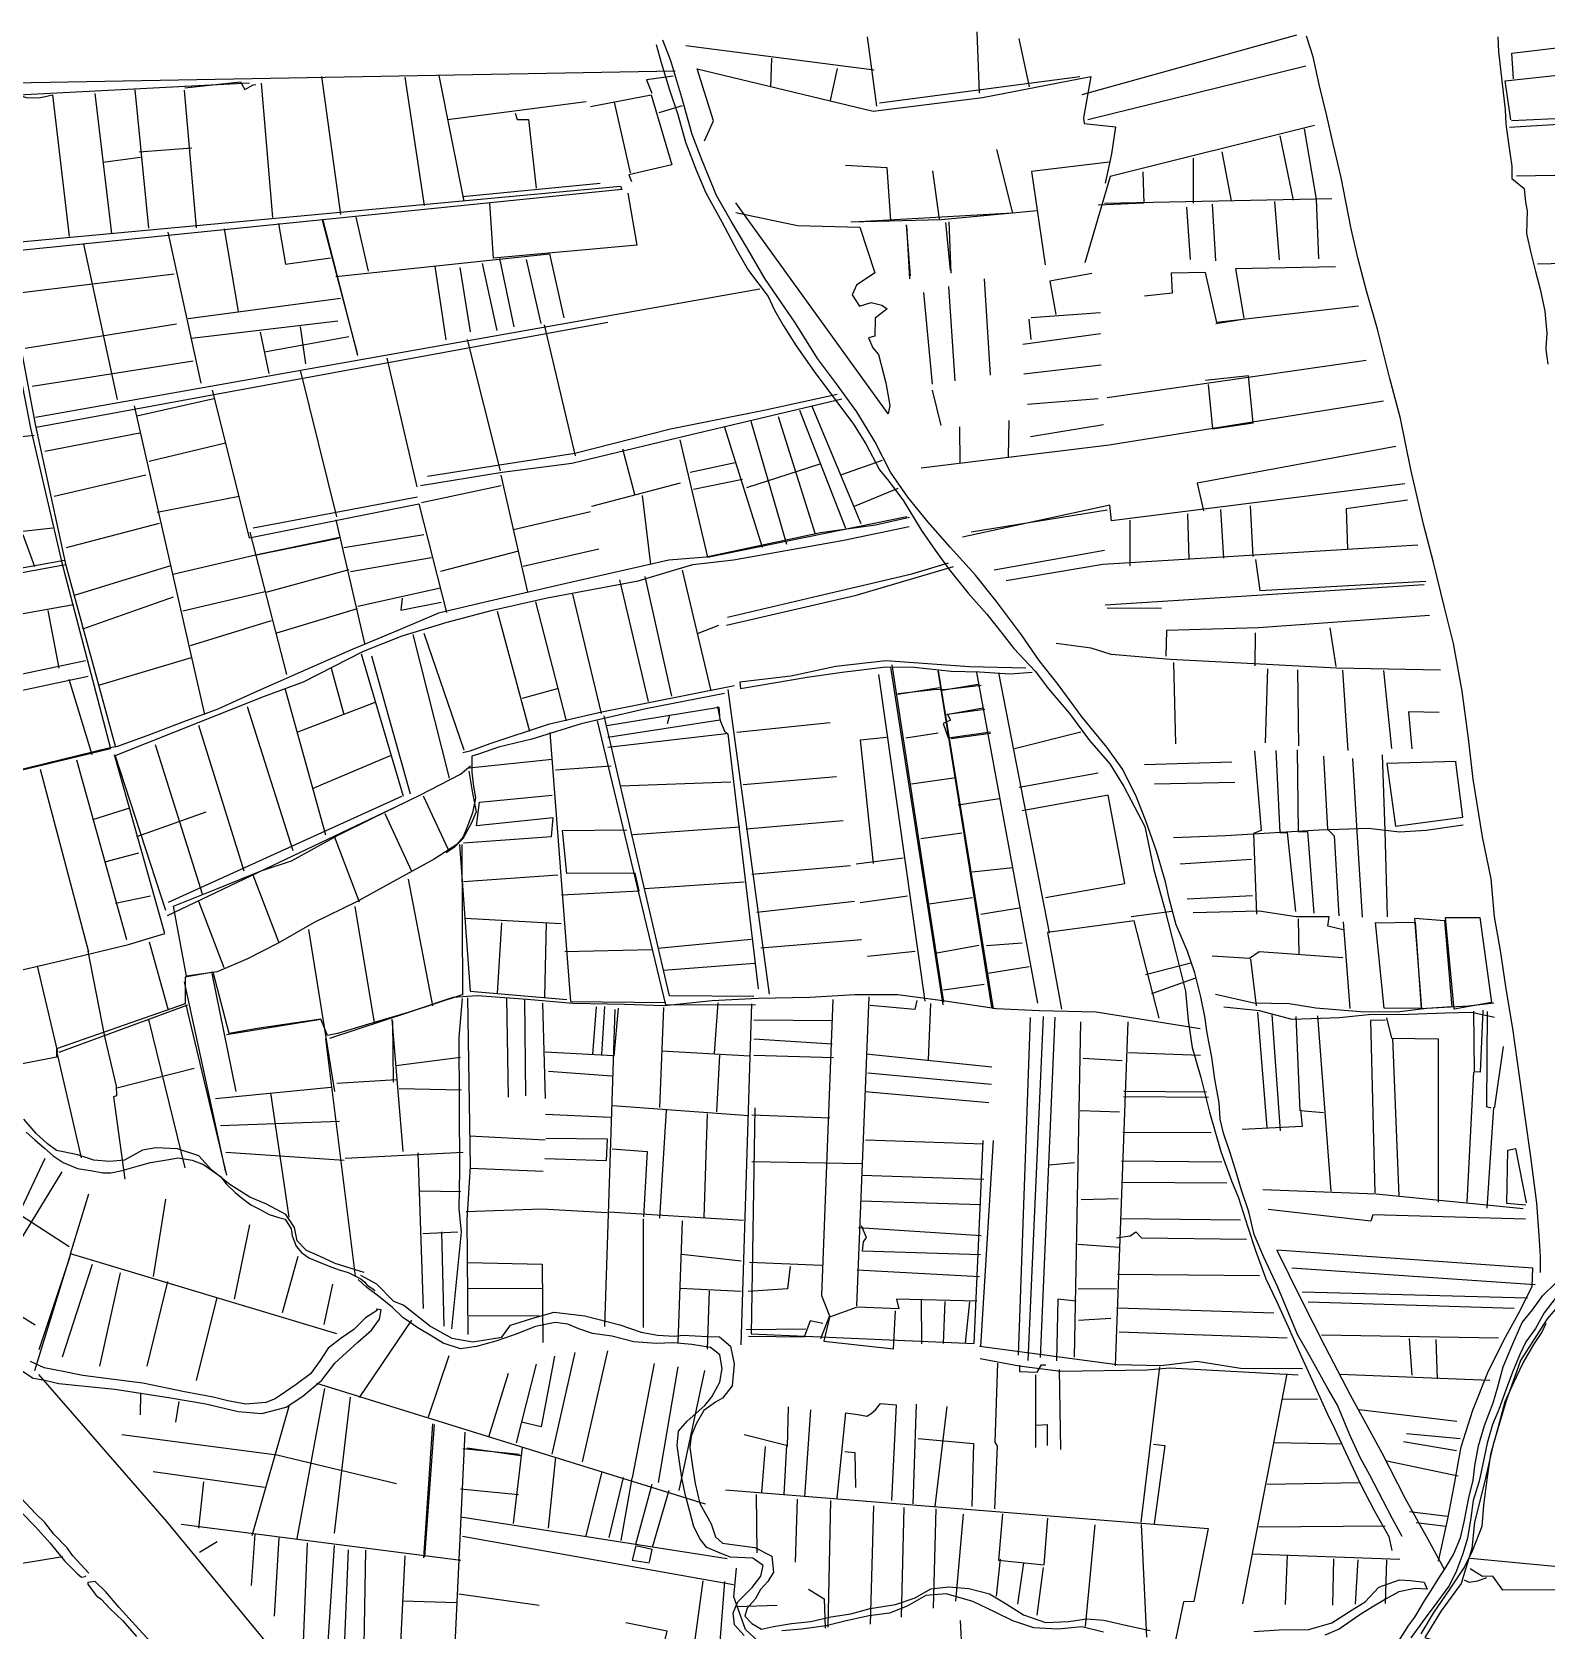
# Model space of a CAD drawing. Extents: x 633026 to 640041, y 824851 to 827423.
# Drawn here: x 635381 to 636969, y 825728 to 827403 of the extents above; entities that cross this region are included whole.
import ezdxf

# ---------------------------------------------------------------- set-up
doc = ezdxf.new("R2010")
doc.units = 0
doc.layers.get('0').update_dxf_attribs({"linetype": 'CONTINUOUS'})

msp = doc.modelspace()

# ---------------------------------------------------------------- linework, layer by layer
at = {"color": 1}
for points in [[(636256.97, 827397.88), (636266.69, 827325.35)], [(636372.07, 827402.99), (636374.49, 827338.69)], [(636416.02, 827396.15), (636426.81, 827345.46)], [(636707.05, 827399.54), (636482.03, 827336.96)], [(636962.82, 826102.76), (636962.82, 826119.41), (636961.4, 826141.88), (636959.16, 826175.14), (636952.67, 826223.87), (636946.72, 826265.63), (636941.24, 826305.82), (636934.03, 826358.36), (636926.95, 826400.11), (636920.8, 826440.07), (636914.71, 826475.3), (636911.04, 826515.29), (636902.13, 826559.26), (636892.34, 826619.64), (636887.28, 826662.31), (636880.78, 826711.94), (636871.57, 826761.98), (636862.3, 826799.65), (636850.65, 826846.73), (636840.23, 826886.86), (636827.1, 826944.27), (636816.05, 826997.66), (636804.92, 827039.58), (636791.86, 827091.59), (636780.31, 827131.7), (636771.78, 827164.88), (636764.38, 827196.72), (636754, 827250.57), (636745.44, 827285.78), (636738.75, 827315.16), (636730.9, 827347.89), (636724.67, 827376.83), (636717.63, 827398.55)], [(636918.29, 827397.83), (636918.94, 827382.31), (636925.82, 827321.45), (636926.47, 827306.61), (636929.44, 827285.95), (636932.9, 827262.16), (636932.85, 827249.33), (636945.58, 827238.93), (636947.12, 827224.55), (636949.04, 827215.58), (636948.23, 827191.73), (636952.77, 827171.54), (636957.75, 827151.81), (636962.49, 827133.43), (636967.3, 827110.33), (636969.4, 827087.18), (636968.48, 827071.43), (636968.5, 827070.08), (636970.73, 827054.59)], [(636264.4, 827362.88), (636066.79, 827388.39)], [(636934.61, 827353.95), (636932.91, 827380.92), (636985.46, 827387.02)], [(636086.32, 827289), (636095.72, 827309.82), (636078.8, 827364.48), (636263.39, 827320.13), (636377.92, 827334.46), (636491.45, 827356.21), (636483.7, 827313.14), (636484.45, 827307.08), (636517.34, 827303.69), (636512.99, 827275.29), (636506.65, 827244.39)], [(636156.71, 827375.63), (636155.54, 827345.03)], [(636225.68, 827364.85), (636218.26, 827331.01)], [(636716.7, 827367.05), (636488.23, 827310.73)], [(636055.53, 827361.94), (634917.39, 827341.22)], [(635218.74, 827329.28), (635609.27, 827349.7)], [(635541.73, 827344.28), (635600.1, 827350.66), (635604.48, 827342.7), (635613.33, 827347.54), (635616.22, 827348.04)], [(635621.56, 827349.24), (635633.61, 827208.59)], [(635684.84, 827356.15), (635704.99, 827211.62)], [(635772.13, 827355.44), (635792.55, 827221.18)], [(635807.82, 827357.4), (635834, 827225.7)], [(636053.61, 827356.77), (636025.77, 827352.94), (636031.37, 827338.97)], [(636479.76, 827355.83), (636269.8, 827328.31)], [(636931.81, 827310.95), (636925.87, 827351.81), (636987.19, 827358.47)], [(637531.44, 827349.23), (637454.59, 827343.49), (637394.14, 827338.87), (637316.43, 827329.52), (637311.31, 827325.86), (637167.7, 827316.31), (637104.8, 827309.64), (637034.03, 827303.08), (637010.43, 827301.87), (636993.27, 827306.59), (636930.34, 827302.84)], [(637584.39, 827359.83), (637434.05, 827348.62), (637341.87, 827345.38), (637231.4, 827330.2), (637169.39, 827324.44), (637058.67, 827311.28), (637040.91, 827310.82), (637013.03, 827309.55), (636993.64, 827312.67), (636932.5, 827309.84)], [(635366.6, 827183.63), (635353.03, 827335.19), (635365.71, 827337.42), (635375.14, 827334.24), (635388.99, 827334.03), (635403, 827337.18), (635420.54, 827188.58)], [(635447.18, 827338.39), (635464.91, 827191.81)], [(635489.3, 827342.25), (635503.44, 827197.17)], [(635541.09, 827342.04), (635553.65, 827197.82)], [(635817.1, 827311.35), (635962.32, 827330.18)], [(635966.88, 827324.68), (636030.51, 827337.17), (636052.11, 827263.66), (636007.2, 827253.05), (636010, 827246.18)], [(635991.58, 827329.35), (636008.5, 827255.31)], [(635887.98, 827317.95), (635889.88, 827311.06), (635901.93, 827311.27), (635909.88, 827239.3)], [(636038.87, 827318.57), (636063.52, 827325.92)], [(636726.07, 827304.87), (636511.73, 827251.43), (636485.26, 827160.88)], [(636715.09, 827301.35), (636727.76, 827227.73), (636730.16, 827165.23)], [(635493.78, 827277.37), (635548.84, 827281.68)], [(636392.59, 827279.77), (636409.21, 827212.96), (636248.5, 827204.09)], [(636689.77, 827294.26), (636703.71, 827226.52)], [(635455.8, 827266.44), (635495.22, 827271.81)], [(636234.22, 827263.29), (636277.67, 827260.94), (636281.55, 827205.2)], [(636510.63, 827266.48), (636429.33, 827256.64), (636443.45, 827158.75)], [(636598.75, 827270.79), (636598.7, 827223.56)], [(636628.81, 827277.26), (636638.71, 827225.88)], [(636325.4, 827257.52), (636332.37, 827206.77)], [(636546.08, 827256.38), (636547.19, 827223.55), (636499.31, 827221.35)], [(637593.78, 827244.78), (637451.77, 827250.11), (637395.02, 827255.43), (637313.32, 827259.08), (637198.8, 827260.27), (637057.85, 827253.91), (636937.54, 827251.87)], [(637551.02, 827246.47), (637548.85, 827172.43), (637496.48, 827169.27), (637493.99, 827153.49), (637314.34, 827164.39), (637126.35, 827160.11), (637032.08, 827161.34), (636959.9, 827159.71)], [(635977, 827244.04), (635832.8, 827230.15)], [(636006.19, 827233.84), (636015.62, 827179.53), (635865.4, 827165.75), (635861.27, 827223.5)], [(636119.26, 827213.63), (636183.77, 827200.09), (636249.25, 827198.48), (636264.95, 827150.55), (636245.78, 827137.47), (636241.19, 827127.51), (636248.99, 827115.47), (636261.31, 827119.46), (636272.37, 827116.68), (636277.82, 827112.93), (636265.36, 827102.87), (636264.93, 827083.96), (636258.43, 827082.53), (636262.84, 827071.79), (636269.01, 827064.9), (636276.37, 827035.3), (636280.73, 827011.52), (636278.82, 827002.72), (636119.12, 827223.98)], [(636435.27, 827215.55), (636334.63, 827205.9), (636239.96, 827203.53)], [(636743.95, 827227.95), (636505.8, 827223.23)], [(636591.78, 827219.42), (636595.65, 827164.58)], [(636618.73, 827222.47), (636621.99, 827163.13)], [(636683.93, 827225.36), (636688.78, 827164.24)], [(635582.91, 827196.77), (635597.6, 827109.96)], [(635639.97, 827202.23), (635647.19, 827159.49), (635694.4, 827166.12)], [(635722.49, 827065.48), (635686.12, 827205.71)], [(635686.34, 827205.72), (635722.52, 827063.7)], [(635720.89, 827209), (635733.93, 827152.3)], [(636298.03, 827200.7), (636302.11, 827147.21)], [(636298.27, 827200.02), (636301.47, 827144.28)], [(636338.94, 827203.26), (636344.09, 827153.39)], [(636342.75, 827203.98), (636344.81, 827150.25)], [(635435.41, 827180.58), (635470.62, 827017.56)], [(635558.72, 827034.95), (635524.05, 827193.07)], [(635343.34, 827173.62), (635379.84, 826987.63), (635412.66, 826846.45), (635463.6, 826652)], [(635469.16, 826652.99), (635417.4, 826843.63), (635384.91, 826991.74), (635350.92, 827174.42)], [(635699.87, 827146.57), (635923.81, 827170.34), (635938.82, 827103.41)], [(635871.44, 827165.41), (635886.52, 827093.79)], [(635899.58, 827164.34), (635914.81, 827097.41)], [(635530.61, 827149.2), (635359.09, 827128.13)], [(635803.71, 827157.53), (635815.32, 827080.27)], [(635830.08, 827155.98), (635840.85, 827088.53)], [(635853.22, 827160.18), (635868.73, 827090.13)], [(636492.6, 827149.73), (636448.62, 827141.72), (636454.93, 827106.94)], [(636772.21, 827115.4), (636623.52, 827098.59), (636611.81, 827150.85), (636575.6, 827150.15), (636576.77, 827129.24), (636547.57, 827126.16)], [(636747.82, 827156.69), (636643.24, 827154.86), (636651.8, 827103.01)], [(635385.22, 826999.11), (636144.34, 827133.55)], [(636316.06, 827129.85), (636324.98, 827033.7)], [(636342.07, 827136.27), (636348.78, 827037.16)], [(636379.76, 827144.19), (636385.81, 827043.27)], [(635704.96, 827123.67), (635545.05, 827102.13)], [(635532.87, 827096.56), (635374.37, 827071.03)], [(635385.85, 826988.85), (635985.11, 827098.86)], [(635702.02, 827099.95), (635548.76, 827081.66)], [(635662.61, 827094.13), (635668.21, 827054.94)], [(635918.18, 827096.13), (635950.94, 826958.74)], [(636426.42, 827102.07), (636428.73, 827080.5)], [(636501.47, 827108.68), (636428.88, 827103.45)], [(636622.41, 827097.45), (636653.16, 827102.36)], [(635620.75, 827088.27), (635629.53, 827045.11)], [(635713.7, 827083.41), (635625.13, 827067.36)], [(635837.64, 827080.66), (635872.19, 826942.86)], [(636501.76, 827086.64), (636420.25, 827075.44)], [(635753.38, 827061.11), (635784.97, 826926.16)], [(635550.28, 827058.02), (635381.54, 827031.19)], [(635662.51, 827048.59), (635700.69, 826894.78)], [(636502.42, 827053.81), (636421.11, 827044.19)], [(636780.15, 827058.59), (636508.72, 827019.47)], [(635570.24, 827027.34), (635609.1, 826872.64), (635786.84, 826908.33), (635816.06, 826794.54)], [(636325.28, 827027.63), (636334.09, 826990.63)], [(636614.48, 827033.47), (636619.14, 826986.96), (636661.79, 826993.38), (636656.88, 827042.35), (636611.5, 827037.48)], [(635488.6, 827010.96), (635562.1, 826687.43)], [(635571.96, 827018.44), (635491.24, 827000.29)], [(636230.51, 827018.08), (636059.11, 826977.37), (635947.28, 826950.64), (635874.45, 826941.11), (635788.53, 826927.11)], [(635796.16, 826937.29), (635869.41, 826948.84), (635950.44, 826961.63), (636050.68, 826986.82), (636150.34, 827006.86), (636225.51, 827023.35)], [(636198.94, 827010.83), (636250.42, 826887.83)], [(636798.26, 827015.87), (636510.72, 826969.79), (636313.54, 826945.59)], [(636499.28, 827018.45), (636425.13, 827012.3)], [(636134.92, 826994.98), (636172.44, 826865.94)], [(636163.63, 826999.95), (636202.39, 826876.51)], [(636186.06, 827006.59), (636234.43, 826882.87)], [(636405.56, 826995.84), (636404.94, 826957.6)], [(635383.77, 826979.89), (634975.57, 826935.72)], [(635494.46, 826982.26), (635395, 826963.12)], [(636107.11, 826989.59), (636146.82, 826862.81)], [(636353.68, 826989.09), (636354.19, 826950.85)], [(636504.81, 826991.3), (636428.05, 826978.6)], [(635584.38, 826972), (635504.35, 826952.74)], [(636000.59, 826966.08), (636013.03, 826918.52)], [(636060.48, 826975.38), (636089.41, 826852.44), (636298.73, 826894.93)], [(636811.04, 826968.35), (636602.8, 826929.84), (636609.7, 826901.14)], [(636118.72, 826951.17), (636071.34, 826941.19)], [(636207.36, 826950.04), (636130.34, 826925.03)], [(636272.71, 826953.63), (636229, 826938.36)], [(635500.8, 826938.4), (635404.75, 826915.96)], [(635873.35, 826927.25), (635789.73, 826909.27)], [(635872.94, 826938.41), (635900.97, 826815.89)], [(636061.05, 826930.07), (635967.94, 826905.46)], [(636126.16, 826933.89), (636075, 826923.4)], [(636820.77, 826929.34), (636513.12, 826890.64), (636511.55, 826906.82), (636356.79, 826873.28)], [(635598.52, 826915.99), (635512.64, 826899.31)], [(635785.6, 826915.45), (635613.16, 826882.98)], [(636021.09, 826917.1), (636029.94, 826844.7)], [(636289.07, 826924.45), (636243.41, 826905.57)], [(636823.47, 826912.28), (636759.04, 826903.11), (636760.49, 826860.84)], [(636301.21, 826894.08), (636265.63, 826886.09), (636207.95, 826877.94), (636088.29, 826852.42), (636049.06, 826849.28), (635946.11, 826826.05), (635856.5, 826805.29), (635807.59, 826793.73), (635765.05, 826775.57), (635717.18, 826755.54), (635662.89, 826732.05), (635614.6, 826710.67), (635576.07, 826693.03), (635540.35, 826679.91), (635504.43, 826666.11), (635470.93, 826653.92), (635463.37, 826652.45), (635109.04, 826565.91)], [(635966.92, 826899.86), (635886.21, 826881.26)], [(636508.7, 826901.6), (636366.16, 826878.58)], [(636592.65, 826897.99), (636594.18, 826850.1)], [(636627.23, 826902.49), (636630.6, 826851.48)], [(636658.67, 826906.28), (636661.4, 826853.01)], [(635403.1, 826882.67), (635371.68, 826879.44), (634952.43, 826829.05)], [(635514.85, 826887.74), (635417.08, 826862.15)], [(635469.75, 826644.97), (635625.16, 826706.83), (635666.2, 826721.84), (635729.04, 826753.96), (635769.38, 826770.07), (635816.69, 826784.29), (635864.24, 826796.95), (635921.39, 826809.77), (636017.07, 826827.51), (636074.14, 826844.58), (636116.69, 826849.79), (636232.64, 826870.33), (636301.15, 826884.48)], [(635609.66, 826878.68), (635648.21, 826729.34)], [(635699.85, 826891.41), (635730.02, 826761.79)], [(636532.45, 826891.12), (636532.41, 826843.21)], [(635371.96, 826876.1), (635383.93, 826842.6)], [(635704.19, 826872.96), (635615.89, 826854.45), (635529.18, 826834.19)], [(635702.87, 826872.04), (635616.78, 826854.69)], [(635792.32, 826875.83), (635708.4, 826862.09)], [(635975.63, 826860.95), (635896.25, 826842.82)], [(636834.44, 826864.96), (636504.05, 826844.63), (636402.6, 826827.77)], [(635416.49, 826844.51), (634981.68, 826764.38)], [(635415.52, 826848.95), (634982.68, 826771.32)], [(635526.57, 826843.3), (635425.76, 826812.3)], [(635800.33, 826851.64), (635715.31, 826836.99)], [(635891.51, 826858.81), (635809.51, 826837.29)], [(636110.6, 826789.63), (636205.75, 826812.05), (636303.8, 826834.96), (636342.22, 826846.57)], [(636505.65, 826859.5), (636390.08, 826838.86)], [(636664.14, 826849.89), (636668.61, 826817.56), (636842.59, 826827.28)], [(635713.49, 826839.19), (635626.39, 826815.57)], [(635997.4, 826828.73), (636027.31, 826701.12)], [(636023.91, 826832.32), (636051.77, 826706.68)], [(636062.86, 826838.8), (636092.97, 826712.31)], [(636346.98, 826842.19), (636244.15, 826811.82), (636109.41, 826780.9)], [(635529.37, 826810.53), (635434.41, 826776.96)], [(635625.71, 826816.01), (635539.45, 826795.97)], [(635809.81, 826820.11), (635723.09, 826800.74)], [(635769.37, 826809.36), (635768.25, 826796.84), (635810.29, 826805.38)], [(635947.89, 826813.58), (635978.19, 826688.43)], [(636841.06, 826823.44), (636506.41, 826802.15)], [(635425.04, 826802.46), (635009.32, 826728.25)], [(635397.91, 826796.41), (635409.45, 826736.11)], [(635722.46, 826798.27), (635637.85, 826772.69)], [(635868.94, 826795.91), (635902.84, 826670.15)], [(635909.4, 826805.77), (635941.49, 826680.87)], [(636565.39, 826798.66), (636508.7, 826798.81)], [(635632.27, 826785.54), (635547.23, 826759.5)], [(636101.15, 826780.98), (636078.75, 826772.11)], [(636846.66, 826791.12), (636667.33, 826778.41), (636570.64, 826775.56), (636570.1, 826748.78)], [(636742.01, 826778.49), (636748.39, 826737.86)], [(635780.75, 826771.38), (635818.64, 826620.91)], [(635792.33, 826772.7), (635833.98, 826650.42)], [(636857.99, 826733.91), (636748.87, 826736.07), (636662.43, 826740.55), (636575.09, 826745.25), (636512.94, 826750.28), (636491.71, 826756.97), (636455.2, 826761.89)], [(636663.8, 826773.19), (636663.36, 826738.54)], [(635437.67, 826743.75), (635043.99, 826660.77)], [(635548.34, 826747.02), (635452.18, 826718.11)], [(635726.63, 826751.02), (635770.53, 826601.99)], [(635737.38, 826748.97), (635777.85, 826604.35)], [(636423.39, 826735.92), (636364.43, 826737.57), (636276.37, 826743.63), (636224.23, 826737.81), (636177.08, 826727.84), (636138.32, 826723.14), (636123.62, 826721.32), (636124.18, 826714.86), (636194.06, 826726.79), (636230.81, 826731.9), (636276.7, 826737.61), (636306.4, 826737.01), (636345.09, 826732.99), (636374.57, 826732.17), (636406.97, 826730.05), (636429.94, 826731.79)], [(635440.41, 826727.5), (635058.08, 826646.06)], [(635694.97, 826736.18), (635708.32, 826687.52)], [(636268.8, 826729.43), (636317.41, 826386.94)], [(636281.39, 826737.02), (636336.45, 826383.03)], [(636282.69, 826739.72), (636337.07, 826385.95)], [(636331.02, 826733.2), (636387.39, 826380.57)], [(636331.24, 826733.42), (636389.2, 826379.04)], [(636371.68, 826731.67), (636435.54, 826384.76)], [(636448.09, 826458.65), (636395.12, 826731.19)], [(636578.06, 826742.14), (636580.08, 826656.69)], [(636676.67, 826735.34), (636674.32, 826657.71), (636674.1, 826657.7)], [(636707.95, 826734.18), (636709.23, 826654.57)], [(636755.19, 826734.13), (636761.03, 826649.85)], [(636798.39, 826733.57), (636806.66, 826652.03)], [(635419.92, 826724.47), (635444.29, 826645.64)], [(636107.53, 826709.43), (636024.99, 826693.49), (635957.17, 826677.79), (635905.44, 826661.49), (635870.54, 826653.29), (635849.46, 826646), (635842.35, 826643.87), (635842.65, 826626.91), (635843.75, 826614.87), (635846.24, 826599.74), (635843.39, 826584.28), (635837.19, 826568.55), (635833.56, 826559.11), (635826.77, 826551.4), (635814.86, 826543.38), (635803.15, 826536.03), (635780.6, 826523.59), (635721.56, 826491.08), (635677.07, 826469.32), (635639.5, 826447.68), (635607.19, 826431.27), (635575.5, 826417.77), (635543.44, 826413.19), (635529.66, 826486.62), (635575.1, 826504.83), (635621.66, 826523.5), (635653.4, 826534.09), (635701.6, 826560.83), (635739, 826579.34), (635787.92, 826602.96), (635830.62, 826625.14), (635840.97, 826633.58)], [(635646.45, 826715.02), (635689.09, 826561.28)], [(636117.88, 826717.65), (635978.84, 826690), (635922.58, 826677.19), (635861.32, 826656.7), (635840.25, 826648.97), (635833.13, 826647.5)], [(635895.54, 826704.62), (635932.42, 826714.87)], [(636110.8, 826713.73), (636154.32, 826394.37)], [(636289.01, 826709.69), (636330.02, 826713.98), (636338.06, 826713.67), (636376.37, 826718.36)], [(636332.67, 826715.37), (636289.03, 826708.58)], [(636335.61, 826713.18), (636373.23, 826719.2)], [(635607.05, 826695.8), (635654.99, 826544.84)], [(635741.8, 826700.38), (635659.08, 826668.81)], [(635983.99, 826675.81), (636101.53, 826695.04), (636102.65, 826681.67), (635985.11, 826663.32)], [(636100.17, 826695.91), (636102.89, 826681.23), (636107.32, 826670.14), (636110.94, 826667.3), (636142.83, 826399.97)], [(636380.39, 826692.76), (636341.19, 826687.39), (636344.42, 826681.42), (636336.67, 826677.93), (636342.06, 826663.07), (636386.38, 826669.2)], [(636340.3, 826687.37), (636378.35, 826694.51)], [(635555.82, 826676.38), (635603.57, 826523.63)], [(635973.86, 826680.76), (636045.57, 826383.32), (636139.77, 826383.62)], [(636138.06, 826392.08), (636049.87, 826392.55), (635981.13, 826686.25)], [(636049.66, 826686.77), (636047.14, 826677.8)], [(636218.34, 826678.77), (636120.29, 826668.58)], [(636856.55, 826689.58), (636824.6, 826690.28), (636828.04, 826651.41)], [(635924.29, 826668.74), (635945.95, 826386.5), (636045.75, 826385.56)], [(636109.16, 826667.27), (635985.06, 826652.83)], [(636263.77, 826531.34), (636250.13, 826660.8), (636277.31, 826663.73)], [(636331.26, 826668.02), (636297.42, 826662.74)], [(636345.2, 826662.45), (636386.4, 826668.08)], [(636411.46, 826652), (636481.03, 826669.51)], [(635463.83, 826651.56), (635106.15, 826565.19)], [(635187.18, 826386.23), (635274.67, 826399.8), (635346.52, 826414.23), (635415.67, 826430.39), (635482.58, 826446.51), (635520.55, 826458.11), (635467.74, 826645.16)], [(635468.4, 826645.39), (635521.47, 826482.46)], [(635510.63, 826656.17), (635559.79, 826499.65)], [(635756.85, 826644.17), (635675.29, 826609.71)], [(636663.18, 826649.46), (636670.13, 826565.87), (636662.08, 826562.84), (636664.99, 826478.31)], [(636685.45, 826649.75), (636689.51, 826563.66), (636697.38, 826563.98), (636706.12, 826481.1)], [(636707.71, 826650.5), (636708.83, 826565.04), (636718.51, 826564.71), (636725.26, 826479.1)], [(636735.24, 826643.89), (636739.4, 826567.24), (636746.46, 826560.36), (636751.39, 826476.3)], [(636796.85, 826645.15), (636799.7, 826565.56), (636802.02, 826475.39)], [(635390.09, 826630.19), (635440.75, 826438.64)], [(635428.09, 826640), (635480.49, 826451.61)], [(635839.5, 826627.97), (635843.25, 826605.04), (635846.94, 826585.46), (635842.23, 826574), (635833.15, 826557.09), (635823.93, 826548), (635815.54, 826542.5)], [(635926.57, 826640.43), (635839.89, 826631.1)], [(635988.53, 826633.47), (635930.11, 826629.33)], [(636499.2, 826625.85), (636416.19, 826611.01)], [(636639.27, 826637.67), (636547.76, 826634.67)], [(636765.64, 826641.36), (636770.47, 826564.95), (636775.93, 826475.04)], [(636874.55, 826638.08), (636801.7, 826636.22), (636810.89, 826570.43), (636881.39, 826579.91), (636874.11, 826637.62)], [(636114.06, 826616.68), (635998.49, 826612.44)], [(636224.91, 826622.18), (636126.83, 826613.78)], [(636349.94, 826621.01), (636303.4, 826614.62)], [(636642.48, 826616.35), (636558.15, 826614.56)], [(635523.58, 826476.92), (635771.54, 826595.09)], [(635768.75, 826601.51), (635524.01, 826490.54)], [(635791.51, 826602.36), (635817.71, 826546.11)], [(635833.89, 826553.09), (635925.97, 826559.6), (635927.64, 826579.28), (635847.41, 826570.96), (635850.55, 826595.79), (635926.78, 826602.93)], [(636352.44, 826592.93), (636395.41, 826599.48)], [(636444.1, 826495.63), (636527.11, 826510.47), (636509.65, 826602.81), (636419.52, 826586.51)], [(635445.25, 826577.57), (635484.11, 826589.63)], [(635563.66, 826584.99), (635490.89, 826559.39)], [(635751.2, 826583.79), (635779.26, 826523.34)], [(636231.96, 826576.1), (636130.1, 826567.18)], [(635698.26, 826559.88), (635724.46, 826491.13)], [(635936.41, 826498.62), (636018.04, 826502.72), (636013.92, 826521.18), (635942.05, 826520.82), (635937.69, 826566.06), (636004.87, 826566.78)], [(636123.59, 826569.3), (636011.21, 826561.54)], [(636356.31, 826563.08), (636313.1, 826557.2)], [(636881.73, 826571.37), (636842.89, 826565.9), (636815.02, 826564.19), (636782.58, 826568.03), (636730.86, 826566.23), (636632.64, 826560.43), (636578.01, 826558.14)], [(635457.86, 826532.92), (635493.41, 826542.47)], [(635829.45, 826551.23), (635840.61, 826397.61), (635942.12, 826388.66)], [(635832.13, 826551.27), (635832.88, 826393.23)], [(636239.48, 826528.9), (636136.06, 826519.73)], [(636245.47, 826531.02), (636294.7, 826537.23)], [(636367.06, 826522.64), (636409.62, 826526.96)], [(636659.74, 826535.6), (636585.12, 826530.79)], [(635613.02, 826519.55), (635639.92, 826449.25)], [(635775.84, 826514.8), (635801.15, 826381.97)], [(635932.7, 826519.09), (635833.71, 826512.01)], [(636128.16, 826511.78), (636023.58, 826504.83)], [(635469.1, 826489.81), (635505.8, 826497.59)], [(635556.13, 826491.99), (635582.57, 826422.36)], [(636243.7, 826491.47), (636141.44, 826480.09)], [(636249.53, 826490.46), (636299.41, 826497.58)], [(636367.53, 826495.42), (636321.89, 826488.59)], [(636660.92, 826497.37), (636592.58, 826494)], [(635719.86, 826486.36), (635740.29, 826364.16)], [(636376.09, 826478.38), (636416.16, 826484.88)], [(636533.74, 826475.77), (636576.5, 826481.42)], [(636757.44, 826461.3), (636740.06, 826465.57), (636741.28, 826475.49), (636706.64, 826475.26), (636668.1, 826481.5), (636598.84, 826479.46)], [(636899.2, 826474.87), (636911.62, 826385.73), (636872.35, 826378.47), (636863.21, 826474.85), (636899.2, 826474.65)], [(635671.39, 826462.08), (635698.46, 826292.45)], [(635835.49, 826474.09), (635936.27, 826468.26)], [(635873.74, 826469.18), (635869.01, 826394.98)], [(635920.4, 826469.32), (635918.86, 826391.16)], [(636563.05, 826369.35), (636536.94, 826471.36), (636446.08, 826458.83), (636460.87, 826378.73)], [(636708.69, 826473.48), (636709.63, 826436.38)], [(636755.98, 826470.06), (636763.02, 826379.5)], [(636789.05, 826469.14), (636831.56, 826469.93), (636837.93, 826379.36), (636799.01, 826379.75), (636789.72, 826469.6)], [(636831.28, 826473.98), (636862.13, 826471.68), (636870.07, 826381.14), (636838.61, 826378.92), (636831.28, 826473.53)], [(635504.41, 826449.35), (635523.72, 826379.14)], [(635940.12, 826439.08), (636031.17, 826441.11)], [(636135.24, 826451.63), (636037.4, 826442.11)], [(636251.1, 826451.42), (636145.66, 826442.66)], [(636374.21, 826445.53), (636329.92, 826437.39)], [(636382.02, 826445.44), (636419.48, 826448.1)], [(635386.98, 826424.09), (635407.98, 826333.59)], [(635439.85, 826439.29), (635457, 826351.86)], [(636138.8, 826426.47), (636043.6, 826419.23)], [(636257.42, 826434.34), (636307.34, 826439.45)], [(636548.64, 826415.08), (636596.2, 826427.29)], [(636755.8, 826432.49), (636667.76, 826438.75), (636657.96, 826431.65), (636618.56, 826434.28)], [(636658.87, 826430.99), (636664.69, 826382.03)], [(636606.11, 826358.04), (636497.09, 826375.34), (636437.46, 826376.98), (636392.56, 826378.88), (636338.84, 826386.87), (636289.16, 826393.59), (636244.07, 826393.48), (636196.79, 826390.87), (636142.56, 826389.92), (636094.61, 826387.3), (636044.03, 826381.96), (636002.71, 826383.47), (635948.44, 826384.53), (635900.37, 826388.83), (635848.51, 826392.61), (635822.65, 826390.82), (635776.93, 826375.52), (635734.06, 826362.94), (635701.86, 826353.22), (635691.19, 826351.03), (635684.19, 826368.1), (635617.39, 826358.45), (635588.24, 826353.25), (635571.49, 826417.25), (635541.89, 826412.27), (635541.93, 826384.37), (635407.03, 826336.93), (635407.18, 826328.45), (635362.46, 826319.41)], [(635569.95, 826416.11), (635595.1, 826292.43)], [(636383.42, 826416.22), (636426.83, 826423.23)], [(636555.24, 826394.88), (636601.61, 826411.32)], [(635541.09, 826407.13), (635584.3, 826207.64)], [(635693.69, 826348.17), (635832.86, 826393.9)], [(635837.83, 826390.64), (635840.69, 826213.67), (635837.19, 826158.24), (635838.4, 826037.49)], [(635878.9, 826390.91), (635880.72, 826286.47)], [(636258.62, 826391.5), (636245.96, 826067.59)], [(636379.61, 826404.32), (636336.85, 826398.44)], [(636914.1, 826385.09), (636887.38, 826381.82), (636843.32, 826379.43), (636812.56, 826375.43), (636774.09, 826375.82), (636727.48, 826379.71), (636699.3, 826384.28), (636662.4, 826384.92), (636622.24, 826394.06)], [(635409.99, 826333.41), (635544.63, 826383.08)], [(635542.85, 826383.05), (635585.25, 826204.53)], [(635821.55, 826043.67), (635831.84, 826144.98), (635829.4, 826169.71), (635830.06, 826209.02), (635829.17, 826349.42), (635832.71, 826389.88)], [(635897.69, 826389.01), (635898.78, 826287.68)], [(635919.59, 826285.14), (635916.96, 826384.88)], [(635969.24, 826331.32), (635973.28, 826381.17)], [(635981.53, 826381.54), (635978.39, 826331.25)], [(635992.53, 826378.16), (635981.57, 826046.01)], [(635995.85, 826379.78), (635991.37, 826329.25)], [(636043.61, 826380.39), (636039.41, 826275.62)], [(636100.45, 826385.4), (636096.68, 826332.42)], [(636135.74, 826384.22), (636124.56, 826026.63)], [(636220.94, 826388.83), (636208.93, 826078.55), (636217.56, 826057.27), (636207.94, 826032.99)], [(636309.14, 826387.69), (636306.84, 826378.28), (636260.12, 826382.37)], [(636323.48, 826384.59), (636320.94, 826325.39)], [(636914.75, 826370.03), (636890.39, 826375.11), (636863.18, 826374.52), (636824.51, 826373.11), (636782.68, 826372.56), (636752.13, 826369.46), (636702.67, 826367.68), (636668.13, 826376.9), (636630.96, 826380.68)], [(636666.35, 826375.53), (636675.82, 826254.41)], [(636902.28, 826377.51), (636899.54, 826312.47), (636893.69, 826313.07), (636892.85, 826376.49)], [(636911.06, 826274.83), (636906.77, 826276.12), (636907.48, 826376.01)], [(635503.38, 826367.63), (635541.8, 826212.25)], [(635585.35, 826352.09), (635684.19, 826368.1)], [(635758.75, 826368.06), (635770.1, 826229.4)], [(635759.23, 826366.28), (635760.12, 826302.23)], [(636138.27, 826367.3), (636220.65, 826366.73)], [(636427.98, 826369.89), (636415.4, 826016.07)], [(636441.59, 826370.8), (636425.32, 826010.44)], [(636453.87, 826370.35), (636438.21, 826013.56)], [(636480.53, 826365.23), (636474.15, 826013.74)], [(636530.08, 826365.2), (636516.94, 826004.67)], [(636681.23, 826372.57), (636689.81, 826251.22)], [(636735.22, 826270.04), (636710.9, 826272.19), (636706.67, 826371.11)], [(636743.5, 826187.82), (636729.61, 826371.64)], [(636800.52, 826366.95), (636784.78, 826366.74), (636789.19, 826186.17)], [(636801.39, 826369.66), (636806.84, 826348.36), (636855.66, 826347.66), (636855.67, 826176.48)], [(635457.01, 826351.41), (635469.55, 826297.83), (635470.17, 826287.8), (635466.84, 826286.85), (635478.61, 826200.44)], [(635689.24, 826347.42), (635720.36, 826098.61)], [(636138.17, 826347.43), (636220.18, 826342.39)], [(636807.74, 826348.37), (636814.2, 826182.68)], [(635407.54, 826333.36), (635432.9, 826222.86)], [(635830.67, 826327.79), (635762.95, 826319.24)], [(635919.41, 826333.8), (635991.14, 826329.91)], [(636133.8, 826329.27), (636041.51, 826334.59)], [(636102.08, 826330.28), (636098.87, 826270.85)], [(636138.24, 826330.47), (636221.55, 826328.12)], [(636256.08, 826331.85), (636387.81, 826318.07)], [(636483.42, 826327.33), (636524.32, 826324.69)], [(636530.87, 826333.07), (636606.59, 826330.37)], [(636907.04, 826169.96), (636913.97, 826275.54), (636915.09, 826276.23), (636924.16, 826339.34)], [(635470.47, 826296.29), (635551.59, 826316.67)], [(635922.89, 826313.54), (635989.28, 826308.67)], [(636257.77, 826312.01), (636387.46, 826299.99)], [(636892.79, 826312.61), (636885.59, 826176.42)], [(635694.59, 826296.62), (635573.8, 826284.69)], [(635631.29, 826290.83), (635650.75, 826160.57)], [(635763.43, 826304.52), (635700.99, 826300.75)], [(635831.71, 826293.65), (635766.5, 826295.19)], [(636254.99, 826292.32), (636384.44, 826280.73)], [(636526.22, 826292.58), (636612.62, 826291.85)], [(636132.88, 826266.75), (635990.04, 826277.43)], [(636139.2, 826275.12), (636135.52, 826038.2), (636369.2, 826028.21), (636378.66, 826240.9)], [(636525.86, 826287.22), (636614.73, 826286.31)], [(635420.39, 826129.65), (635214.27, 826263.11)], [(635703.92, 826260.84), (635578.98, 826256.43)], [(635919.65, 826268.62), (635987.79, 826265.56)], [(636046.38, 826272.83), (636039.42, 826159.53)], [(636089.31, 826268.89), (636085.84, 826160.34)], [(636136.2, 826267.93), (636217.97, 826264.66)], [(636480.13, 826272.36), (636521.46, 826270.84)], [(636711.34, 826273.1), (636712.92, 826255.57), (636649.97, 826252.49)], [(635919.46, 826241.38), (635839.92, 826245.35)], [(635919.13, 826221.95), (635983.68, 826219.95), (635984.85, 826242.52), (635920.1, 826243.18)], [(636255.2, 826241.65), (636378.95, 826237.33)], [(636389.15, 826241.08), (636375.73, 826024.98)], [(636524.95, 826249.7), (636617.6, 826249.3)], [(635708.65, 826219.85), (635584.61, 826228.4)], [(635833.29, 826228.49), (635709.73, 826222.1)], [(635785.97, 826228.12), (635791.5, 826064.8)], [(635989.71, 826232.33), (636026.37, 826229.4), (636022.66, 826160.8)], [(636947.49, 826173.19), (636927.45, 826174.95), (636928.73, 826230.98), (636936.81, 826232.43), (636947.91, 826175.67)], [(635412.71, 826208.04), (635346.42, 826099.75), (635354.68, 826087.18), (635357.77, 826064.48), (635384.62, 826047.57)], [(635394.83, 826222.22), (635367.12, 826163.26)], [(635917.35, 826208.53), (635841.17, 826211.66)], [(636136.16, 826219.04), (636251.17, 826216.8)], [(636447.86, 826215.54), (636474.17, 826217.78)], [(636523.47, 826219.53), (636628.63, 826218.69)], [(636250.94, 826204.52), (636379.37, 826200.28)], [(636524.75, 826197.23), (636633.92, 826196.68)], [(635421.63, 826122.31), (635441.02, 826185.13)], [(635508.63, 826098.24), (635521.88, 826179.46)], [(635788.45, 826188.2), (635830.88, 826187.38)], [(636376.27, 826173.44), (636250.07, 826177.27)], [(636481.31, 826179.06), (636520.58, 826180.19)], [(636944.84, 826169.33), (636790.55, 826184.84), (636671.95, 826189.35)], [(635984.41, 826165.27), (635915.81, 826168.99), (635836.61, 826166.04)], [(636127.42, 826157.27), (635986.18, 826165.75)], [(636022.25, 826158.79), (636022, 826044.93)], [(636062.91, 826156.82), (636058.44, 826029.27)], [(636522.51, 826159.24), (636648.44, 826157.87)], [(636947.01, 826158.56), (636787.02, 826162.97), (636785.08, 826156.43), (636677.4, 826168.5)], [(635593.62, 826074.57), (635609.82, 826152.5)], [(635791.02, 826143.37), (635827.82, 826145.35)], [(635810.63, 826145.05), (635813.25, 826046.43)], [(636247.87, 826149.77), (636376.38, 826141.52)], [(636375.84, 826120.97), (636252.1, 826125.07), (636253.05, 826134.68), (636256.31, 826139.43), (636250.97, 826151.39)], [(636518.4, 826139.08), (636532.65, 826140.89), (636538.6, 826145.24), (636544.74, 826138.87), (636654.82, 826137.66)], [(636477.89, 826132.35), (636521.02, 826129.3)], [(636855.92, 825799.93), (636865.48, 825842.57), (636872.42, 825878.88), (636879.53, 825919.69), (636892.07, 825958.32), (636907.52, 825997.88), (636924.39, 826031.62), (636939.77, 826059.72), (636954.24, 826087.8), (636954.89, 826107.15), (636686.51, 826125.88), (636711.7, 826075.15), (636736.65, 826025.32), (636763.41, 825974.39), (636796.38, 825913.41), (636820.86, 825865.83), (636846.43, 825819.83), (636862.11, 825790.79)], [(635701.14, 826038.38), (635421.63, 826122.31), (635384.16, 825999.37)], [(635420.6, 826117.83), (635388.66, 826021.54)], [(635444.59, 826111.13), (635413.12, 826013.73)], [(635644.07, 826060.54), (635660.39, 826119.74)], [(635837.98, 826112.94), (635916.37, 826111.18), (635916.91, 826029.04)], [(636062.63, 826121.76), (636125.03, 826114.81)], [(636176.25, 826109.01), (636173.54, 826085.3), (636132.29, 826082.8)], [(636133.76, 826113.4), (636209.49, 826110.26)], [(636957.37, 826089.64), (636702.06, 826106.97)], [(635473.76, 826102.07), (635452.11, 826004.4)], [(635523.45, 826093.15), (635501.64, 826004.41)], [(635687.58, 826047.95), (635696.84, 826090.51)], [(636374.68, 826098.18), (636246.42, 826104.87)], [(636519.29, 826100.7), (636668.21, 826099.5)], [(637000.55, 826089.99), (636969.76, 826054.04), (636941.76, 826010.48), (636926.8, 825968.22), (636913.24, 825922.38), (636904.09, 825882.44), (636893.84, 825840.7), (636891.06, 825813.22), (636879.62, 825776.62), (636858.85, 825747.78), (636841.68, 825719.89), (636969.52, 825679.96)], [(635575.29, 826076.47), (635553.45, 825989.29)], [(635838.46, 826085.71), (635917.25, 826086.19)], [(636061.02, 826086.02), (636124.91, 826083.11)], [(636091.42, 826083.42), (636089.36, 826022.22)], [(636372, 826072.68), (636287.8, 826074.57), (636290.21, 826064.34), (636246.65, 826066.26), (636217.36, 826055.93), (636211.55, 826030.6), (636284.69, 826022.5), (636286.68, 826062.27)], [(636313.47, 826074.57), (636314.07, 826027.7)], [(636338.29, 826072.32), (636336.6, 826028.31)], [(636476.02, 826072.71), (636456.79, 826074.61), (636455.46, 826009.85)], [(636478.26, 826085.47), (636518.43, 826085.95)], [(636949.23, 826075.59), (636713.18, 826081.92)], [(635839.84, 826057.39), (635913.07, 826057.32)], [(636364.2, 826071.88), (636359.59, 826028.49)], [(636519.68, 826065.66), (636683.4, 826060.25)], [(636935.42, 826064.83), (636719.39, 826071.66)], [(635724.89, 825971.44), (635779.63, 826052.52)], [(636192.8, 826043.22), (636130.09, 826042.57)], [(636210.34, 826049.11), (636197.12, 826051.78), (636190.94, 826034.71), (636132.44, 826035.47)], [(636478.38, 826052.66), (636512.5, 826054.82)], [(636521.01, 826040.46), (636697.26, 826033.93)], [(636837.8, 825723.66), (636850.78, 825745.65), (636868.22, 825771.08), (636882.77, 825793.09), (636891.54, 825810.75), (636901.77, 825836.75), (636903.5, 825858.59), (636907.16, 825888.11), (636910.9, 825912), (636918.63, 825939.77), (636925.69, 825967.31), (636934.87, 825987.22), (636944.28, 826007.37), (636955.72, 826027.09), (636964.1, 826039.57), (636968.69, 826049.53)], [(636374.61, 826025.4), (636519.15, 826006.27), (636564.71, 826005.05), (636602.58, 826009.51), (636648.47, 826002.27), (636713.44, 826001.84)], [(636918.97, 826033.58), (636733.12, 826036.97)], [(636825.17, 826033.24), (636828.15, 825995.04)], [(636853.3, 826032.48), (636854.52, 825991.11)], [(635818.46, 826015.3), (635796.88, 825950.88)], [(635910.09, 826006.48), (635888.83, 825924)], [(635929.35, 826014.87), (635915.07, 825940.98), (635894.68, 825945.74)], [(635926.75, 825912.19), (635950.91, 826018.83)], [(635984.8, 826020.34), (635958.13, 825904.29)], [(636010.86, 825887.4), (636033.89, 826007.17)], [(636708.65, 825994.84), (636574.13, 826002.32), (636550.29, 826000.11), (636459.68, 825998.76), (636416.27, 826004.48), (636375.51, 826012.03)], [(636393.44, 826007.65), (636390.87, 825924.56), (636393.4, 825920.59), (636390.3, 825854.68)], [(636416.7, 826005.38), (636416.82, 825998.68), (636435.35, 825998.11), (636439.91, 826005.78), (636444.37, 826005.86)], [(636248.32, 824876.63), (636040.19, 825133.42), (635981.97, 825231.42), (635826.39, 825382.97), (635694.24, 825546.55), (635630.58, 825710.48), (635522.67, 825841.49), (635388.69, 825995.66)], [(635860.39, 825930.17), (635880.81, 825997.03)], [(636058.5, 826003.6), (636037.73, 825882.31)], [(636059.96, 825874.01), (636086.9, 825999.88)], [(636433.39, 825995.4), (636433.6, 825919.28)], [(636458.3, 826000.97), (636459.76, 825917.06)], [(636563.62, 826003.69), (636543.91, 825840.84)], [(636697.02, 825996.42), (636650.32, 825755.18)], [(636909.65, 825989.36), (636752.34, 825995.61)], [(635495.2, 825953.43), (635495.46, 825976.41)], [(635659.53, 825823.9), (635688.57, 825981.04)], [(635679.77, 825986.46), (636086.99, 825860)], [(635714.84, 825971.92), (635698.25, 825829.29)], [(635532.16, 825945.62), (635535.55, 825967.32)], [(635612.18, 825826.83), (635650.98, 825962.51)], [(636174.13, 825961.86), (636173.07, 825920.32)], [(636197.63, 825958.47), (636191.4, 825867.51)], [(636225.58, 825865.87), (636234.74, 825955.55), (636247.05, 825953.75), (636256.45, 825951.91), (636261.09, 825954.89), (636265.71, 825958.54), (636270.96, 825965.11), (636287.28, 825963.83), (636282.32, 825863.74)], [(636308.47, 825964.65), (636304.93, 825860.11)], [(636340.44, 825962.08), (636327.75, 825857.38)], [(636692.12, 825970.22), (636728.96, 825969.74)], [(636875.13, 825946.4), (636772.62, 825958.54)], [(635792.19, 825803.55), (635801.69, 825943.83)], [(635793.29, 825804.69), (635803.48, 825943.19)], [(636434.09, 825942.5), (636445.68, 825943.38), (636445.85, 825921.28)], [(635763.56, 825881.12), (635638.09, 825910.96), (635475.51, 825932.32)], [(635824.46, 825697.5), (635835.53, 825935.3)], [(636127.98, 825932.93), (636172.38, 825921.42), (636169.48, 825869.81)], [(636310.43, 825928.74), (636368.57, 825923.28), (636366.82, 825857.39)], [(636556.99, 825922.77), (636569.07, 825921.19), (636557.78, 825839.29)], [(636683.31, 825924.52), (636755.22, 825923.1)], [(636874.86, 825915.57), (636819.18, 825924.96)], [(636878.74, 825928.22), (636822.44, 825933.33)], [(635892.4, 825911.79), (635833.18, 825917.63)], [(635893.55, 825910.25), (635837.62, 825918.6)], [(635886.35, 825839.62), (635895.61, 825919.44)], [(635930.38, 825909.14), (635922.58, 825834.7)], [(636150.08, 825920.14), (636146.23, 825871.86)], [(636233.66, 825914.9), (636243.94, 825913.96), (636244.58, 825877.37)], [(636876.56, 825889.05), (636801.67, 825904.94)], [(635625.32, 825877.26), (635508.34, 825893.65)], [(635962.22, 825826.5), (635979.06, 825893.96)], [(635556.48, 825834.74), (635561.63, 825883.02)], [(635830.59, 825875.87), (635891.6, 825869.84)], [(636001.04, 825887.67), (635986.12, 825824.93)], [(635998.9, 825821.59), (636010.65, 825886.95)], [(636031.29, 825880.41), (636014.14, 825817.41)], [(636031.81, 825814.83), (636049.25, 825874.26)], [(636108.45, 825874.77), (636614.34, 825834.25), (636599.6, 825757.87), (636588.67, 825757.23), (636579.6, 825713.99)], [(636676.49, 825880.65), (636773.12, 825882.33)], [(636140.68, 825869.97), (636141.31, 825808.6)], [(636183.63, 825865.14), (636181.66, 825798.81)], [(636218.48, 825863.52), (636215.66, 825730.64)], [(636263.45, 825857.83), (636260.03, 825734.09)], [(636295.4, 825856.15), (636292.49, 825741.36)], [(636328.91, 825854.95), (636326.26, 825750.87)], [(635537.67, 825838.64), (635830.84, 825800.91)], [(636110.12, 825802.42), (635831.13, 825846.2)], [(636357.58, 825849.42), (636349.57, 825757.98)], [(636398.87, 825849.69), (636394.81, 825801.18), (636442.45, 825795.98), (636446.28, 825845.16)], [(636495.52, 825837.98), (636485.54, 825731.33)], [(636544.17, 825838.38), (636549.81, 825720.17)], [(636865.19, 825846.84), (636825.54, 825851.72)], [(636863.76, 825836.47), (636832.66, 825840.34)], [(635611.57, 825774.61), (635615.27, 825828.45)], [(635640.11, 825824.44), (635635.13, 825742.47)], [(635832.61, 825826.15), (636116.86, 825775.55)], [(636667.67, 825835.85), (636800.03, 825837.04)], [(635413.58, 825804.48), (634808.57, 825705.35), (634795.59, 825707.12)], [(635557.16, 825809.54), (635575.48, 825820.58)], [(635665.97, 825714.92), (635670.32, 825819.19)], [(635698.04, 825816.34), (635691.4, 825715.16)], [(635708.91, 825709.01), (635713.06, 825811.93)], [(635731.15, 825811.37), (635729.16, 825711.83)], [(635767.85, 825706.96), (635772.74, 825805.65)], [(636028.75, 825799.15), (636031.41, 825812.37), (636014.61, 825816.08), (636010.65, 825801.06), (636028.77, 825798.26)], [(636660.57, 825807.6), (636815.37, 825802.03)], [(636697.43, 825806.23), (636695.21, 825754.4)], [(636147.92, 825711.41), (636129.54, 825728.26), (636117.09, 825762.61), (636120.12, 825792.78)], [(636396.35, 825802.1), (636392.12, 825763.18)], [(636420.98, 825798.29), (636414.59, 825754.87)], [(636441.6, 825793.51), (636434.88, 825743.39)], [(636745.71, 825802.38), (636744.77, 825753.92)], [(636771.4, 825801.49), (636768.42, 825755.01)], [(636801.54, 825801.35), (636800.11, 825755.56)], [(636889.16, 825803.29), (636981.28, 825794.39), (636980.93, 825769.86), (636923.35, 825769.55), (636913.03, 825784.26), (636902.02, 825783.89), (636889.31, 825792.05)], [(636075.84, 825712.56), (636085.11, 825779.21)], [(636102.42, 825711.03), (636107.88, 825778.73)], [(636906.31, 825782.38), (636896.68, 825779.1), (636888.15, 825777.64), (636883.17, 825780.05)], [(635826.96, 825756.44), (635769.82, 825758.08)], [(635829.02, 825765.63), (635913.12, 825753.77)], [(636195.55, 825770.47), (636211.79, 825760.49), (636213, 825729.7)], [(636120.4, 825752.41), (636162.77, 825753.85)], [(636345.19, 825585.61), (636346.55, 825633.6), (636360.14, 825634.96), (636354.92, 825737.93)], [(636144.94, 825703.78), (636044.98, 825716.46), (636047.25, 825726.54), (636004.03, 825735.35)]]:
    msp.add_lwpolyline(points, dxfattribs=at)
at = {"color": 4}
for points in [[(636035.88, 827389.91), (636041.08, 827370.85), (636049.79, 827342.17), (636058.46, 827316.63), (636066.49, 827287.49), (636077.92, 827257.49), (636087.68, 827234.21), (636104.51, 827203.84), (636120.67, 827173.45), (636132.42, 827152.91), (636153.26, 827125.73), (636159.75, 827111.42), (636169.42, 827094.89), (636182.52, 827074.14), (636201.56, 827047.17), (636224.24, 827016.65), (636242.57, 826991.69), (636255.45, 826971.16), (636269.76, 826944.12), (636279.59, 826932.1), (636295.17, 826911.61), (636313.81, 826880.36), (636328.26, 826859.85), (636342.93, 826839.57), (636362.84, 826814.85), (636382.48, 826792.61), (636398.5, 826772.58), (636410.64, 826756.76), (636433.23, 826732.99), (636446.98, 826714.27), (636469.15, 826688.46), (636490.23, 826660.39), (636511.48, 826635.7), (636525.98, 826612.04), (636548.13, 826570.26), (636557.52, 826524.7), (636568.86, 826484.35), (636580.72, 826437.93), (636590.71, 826397.56), (636593.6, 826366.78), (636597.58, 826338.48), (636606.77, 826307.1), (636615.8, 826270.76), (636627.61, 826229.29), (636638.81, 826198.84), (636646.26, 826180.71), (636655.89, 826150.02), (636664.09, 826125.6), (636675.06, 826096.04), (636685.95, 826072.56), (636698.23, 826045.72), (636708.68, 826021.79), (636726.52, 825982.87), (636739.51, 825954.02), (636747.14, 825938.37), (636758.49, 825914.22), (636774.47, 825880), (636788.1, 825853.63), (636803.77, 825825.94), (636806.89, 825811.13)], [(636817.95, 825825.9), (636807.34, 825845.11), (636783.79, 825890.25), (636773.86, 825908.8), (636762.52, 825932.95), (636749.96, 825963.38), (636740.28, 825980.35), (636719.07, 826018.77), (636708.24, 826037.76), (636698.71, 826060.36), (636687.56, 826087.21), (636672.96, 826118.52), (636662.52, 826142.45), (636657.25, 826166.24), (636649.52, 826188.86), (636643.16, 826210.15), (636637.06, 826228.97), (636630.5, 826248.68), (636627.15, 826263.49), (636626.03, 826280.35), (636621.42, 826305.27), (636618.19, 826328.4), (636613.35, 826353.54), (636610.87, 826371.06), (636606.77, 826391.48), (636600.36, 826416.82), (636592.4, 826440.11), (636581.01, 826466.96), (636573.44, 826494.76), (636569.83, 826512.27), (636560.41, 826544.32), (636549.18, 826575.9), (636539.4, 826600.74), (636525.06, 826630.03), (636508.1, 826653.2), (636482.25, 826684.81), (636457.27, 826718.91), (636437.36, 826744.07), (636418.77, 826771.05), (636392.43, 826805.8), (636370.69, 826833.64), (636343.97, 826862.98), (636320.89, 826889.23), (636299.62, 826915.49), (636281.27, 826941.58), (636265.09, 826973.76), (636246, 827004.78), (636224.91, 827033.98), (636204.98, 827060.72), (636181.76, 827097.76), (636166.61, 827120.06), (636149.63, 827144.58), (636131.89, 827175.4), (636114.4, 827204.64), (636099.19, 827231.44), (636083.85, 827268.14), (636073.59, 827295.46), (636062.72, 827334.24), (636051.18, 827372.79), (636042.79, 827394.28)], [(634970.47, 827177.62), (635346.34, 827181.04), (635998.25, 827241.29), (635999.88, 827237.74), (635348.51, 827171.7), (634972.16, 827170.28), (634968.23, 827178.02)], [(635729.7, 826102.69), (635715.92, 826106.78), (635699.21, 826111.96), (635682.69, 826119.61), (635669.11, 826125.73), (635659.53, 826135.95), (635656.65, 826149.64), (635647.47, 826163.46), (635627.08, 826174.22), (635609.67, 826181.41), (635588.79, 826194.86), (635569.69, 826210.35), (635556.23, 826225.02), (635534.09, 826232.37), (635511.35, 826233.42), (635497.22, 826230.99), (635478.46, 826220.39), (635462.51, 826219.06), (635446.3, 826220.19), (635429.58, 826225.82), (635407.25, 826230.47), (635397.71, 826237.32), (635385.64, 826248.19), (635372.85, 826263.31)], [(635375.28, 826249.62), (635384.38, 826241.65), (635394.62, 826233.01), (635403.72, 826225.03), (635413.94, 826217.74), (635429.09, 826211.64), (635444.87, 826209.15), (635455.69, 826207.05), (635464.01, 826207.16), (635475.9, 826209.56), (635495.63, 826215), (635505.71, 826217.83), (635525.02, 826221.01), (635534.66, 826222.93), (635549.32, 826220.43), (635561.3, 826215.86), (635568.34, 826211.01), (635579.01, 826203.05), (635584.96, 826195.7), (635594.53, 826186.61), (635600.67, 826181.29), (635610.89, 826173.55), (635619.95, 826168.95), (635630.15, 826163.46), (635641.21, 826160.01), (635646.86, 826158.51), (635653.06, 826148.47), (635654.29, 826141.06), (635658.25, 826130.09), (635663.97, 826123.42), (635671.68, 826118.12), (635681.86, 826113.75), (635692.95, 826109.18), (635703.57, 826105.27), (635712.83, 826102.47), (635726.18, 826096.12), (635730.28, 826092.57), (635732.34, 826089.68), (635738.92, 826085.27), (635740.98, 826083.04)], [(636127.86, 825721.98), (636117.81, 825733.09), (636116.52, 825745.9), (636121.54, 825757.22), (636136.41, 825772.49), (636145.48, 825784.32), (636147.81, 825795.6), (636137.13, 825803.11), (636113.49, 825804.14), (636100.37, 825809.59), (636088.83, 825814.39), (636081.96, 825823.07), (636075.27, 825835.81), (636071, 825852.18), (636066.5, 825868.77), (636062.65, 825887.39), (636060.44, 825901.76), (636057.93, 825921.08), (636059.3, 825936.18), (636068.39, 825946.65), (636086.84, 825963.32), (636094.15, 825972.19), (636102.49, 825987.61), (636105.01, 826001.81), (636102.34, 826016.18), (636092.56, 826023.93), (636073.17, 826027.04), (636053.79, 826028.81), (636035.8, 826028.12), (636012.37, 826030.06), (635989.34, 826035.83), (635969.06, 826038.48), (635954.82, 826043.47), (635943.27, 826048.49), (635929.97, 826050.34), (635909.33, 826046.01), (635888.06, 826037.63), (635867.68, 826030.6), (635847.51, 826024.93), (635830.66, 826022.69), (635812.58, 826028.52), (635800.56, 826035.78), (635785.81, 826044.59), (635770.14, 826055.41), (635759.43, 826066.06), (635744.64, 826077.79), (635732.37, 826086.85), (635723.49, 826095.29)], [(635725.67, 826099.82), (635742.67, 826090.82), (635760.46, 826072.6), (635771.1, 826068.47), (635799.52, 826045.9), (635821.51, 826033.59), (635843.61, 826030.06), (635873.92, 826034.96), (635883.21, 826047.46), (635908.98, 826055.46), (635928.7, 826061.12), (635960.93, 826057.27), (635997.74, 826047.86), (636019.89, 826040.06), (636037.03, 826036.91), (636054.82, 826036.02), (636063.81, 826037.04), (636089.7, 826035.59), (636102.08, 826035.3), (636113.69, 826025.33), (636117.54, 826006.71), (636115.37, 825983.95), (636105.19, 825970.77), (636098.05, 825966.62), (636085.79, 825957.91), (636077.87, 825944.07), (636072.42, 825930.95), (636071.01, 825919.01), (636073.97, 825899.24), (636076.68, 825881.5), (636081.69, 825860.42), (636093.45, 825839.2), (636097.9, 825825.53), (636105.19, 825818.88), (636120.52, 825816.83), (636139.23, 825814.16), (636156.9, 825805.39), (636158.93, 825788.54), (636152.98, 825778.56), (636145.22, 825770.14), (636139.5, 825760.16), (636131.3, 825750.82), (636128.72, 825742.24), (636136.02, 825734.69), (636146.22, 825728.75), (636158.79, 825731.39), (636177.64, 825734.79), (636197.87, 825736.64), (636218.96, 825741.64), (636239.84, 825744.85), (636260.24, 825750.52), (636286.74, 825754.7), (636307.34, 825761.72), (636323.87, 825770.94), (636342.52, 825772.99), (636363.69, 825771.47), (636385.15, 825765.68), (636402.84, 825755.12), (636420.77, 825743.66), (636444.05, 825735.87), (636468.11, 825736.64), (636487.2, 825739.59), (636505.22, 825738.03), (636527.79, 825732.93), (636553.74, 825727.2)], [(636813.84, 825715.92), (636824.86, 825732.94), (636831.27, 825741.12), (636841.39, 825758.35), (636848.22, 825769.24), (636855.49, 825781.03), (636863.86, 825794.19), (636871.57, 825807.11), (636878.99, 825824.3), (636882.81, 825841.22), (636887.88, 825866.26), (636892.13, 825884.99), (636893.96, 825899.86), (636897.73, 825920.83), (636904.2, 825942.05), (636913.11, 825965.79), (636918.06, 825982.73), (636923.63, 826003.72), (636933.89, 826027.92), (636943.71, 826050.32), (636954.56, 826063.51), (636965.16, 826078.5), (636978.27, 826091.04)], [(636979.36, 826076.66), (636966.75, 826060.3), (636957.52, 826043.98), (636947.58, 826029.9), (636941.23, 826016.77), (636933.61, 825998), (636926.87, 825980.14), (636919.27, 825959.12), (636912.51, 825943.29), (636906.92, 825923.65), (636903.32, 825906.95), (636898.67, 825883.95), (636892.19, 825863.62), (636889.73, 825845.36), (636886.19, 825823.95), (636881.46, 825807.69), (636874.07, 825788.25), (636866.83, 825773.76), (636854.24, 825756.5), (636841.86, 825740.36), (636827.06, 825719.7)], [(635365.97, 826003.14), (635381.79, 825992.03), (635381.34, 825992.25), (635395, 825989.81), (635409.57, 825986.27), (635468.39, 825980.15), (635524.34, 825971.52), (635563.52, 825965.06), (635597.6, 825956.73), (635622.19, 825954.7), (635647.97, 825961.4), (635665.18, 825972.86), (635685.43, 825989.73), (635698.73, 826007.6), (635722.91, 826029.45), (635737.2, 826041.98), (635745.7, 826053.74), (635747.54, 826063.37), (635742.17, 826064.17)], [(635743.75, 826063.08), (635730.95, 826055.04), (635718.65, 826043), (635705.65, 826033.62), (635691.98, 826023.33), (635683.51, 826010.24), (635673.48, 825996.45), (635658.27, 825985.24), (635647.24, 825977.46), (635636.43, 825970.13), (635626.46, 825966.16), (635605.5, 825964.45), (635586.69, 825968.14), (635571.22, 825971.89), (635541.2, 825977.62), (635497.74, 825986.69), (635461.5, 825990.97), (635434.65, 825994.52), (635415.83, 825998.43), (635394.33, 826002.52), (635379.7, 826009.41)], [(635441.16, 825787.47), (635424.32, 825805.7), (635418.38, 825813.86), (635404.28, 825828.35), (635394.7, 825840.46), (635384.93, 825849.89), (635370.14, 825865.92)], [(635371.31, 825849.87), (635384.72, 825836.27), (635400.43, 825818.9), (635415.48, 825800.41), (635429.12, 825786.81), (635433.19, 825783.31), (635437.2, 825783.83), (635437.86, 825784.73)], [(635505.82, 825715.15), (635489.89, 825732.51), (635472.82, 825751.41), (635458.46, 825768.35), (635447.56, 825778.65), (635439.99, 825777.62), (635440.02, 825775.84), (635448.71, 825763.94), (635453.92, 825760.01), (635463.24, 825750.12), (635476.63, 825737.41), (635490.98, 825721.14)], [(636662.44, 825726.4), (636688.97, 825728.1), (636720.02, 825728.29), (636744, 825735.36), (636765.42, 825748.92), (636779.03, 825757.43), (636793.45, 825772.7), (636815.18, 825780.41), (636826.66, 825779.67), (636840.86, 825777.83), (636844.11, 825770.67), (636831.5, 825771.18), (636814.22, 825767.8), (636801.04, 825760.43), (636786.53, 825751.68), (636773.37, 825743.63), (636751.74, 825728.72), (636736.75, 825722.44)], [(636504.72, 825725.42), (636482.14, 825731.2), (636456.97, 825728.84), (636431.75, 825730.08), (636409.6, 825737.43), (636391.03, 825746.63), (636367.7, 825757.8), (636339.92, 825765.76), (636318.34, 825763.89), (636298.91, 825752.83), (636280.56, 825745.61), (636259.22, 825742.85), (636234.99, 825737.35), (636214.13, 825732.35), (636188.3, 825728.63), (636167.4, 825727)]]:
    msp.add_lwpolyline(points, dxfattribs=at)

doc.saveas('drawing.dxf')
